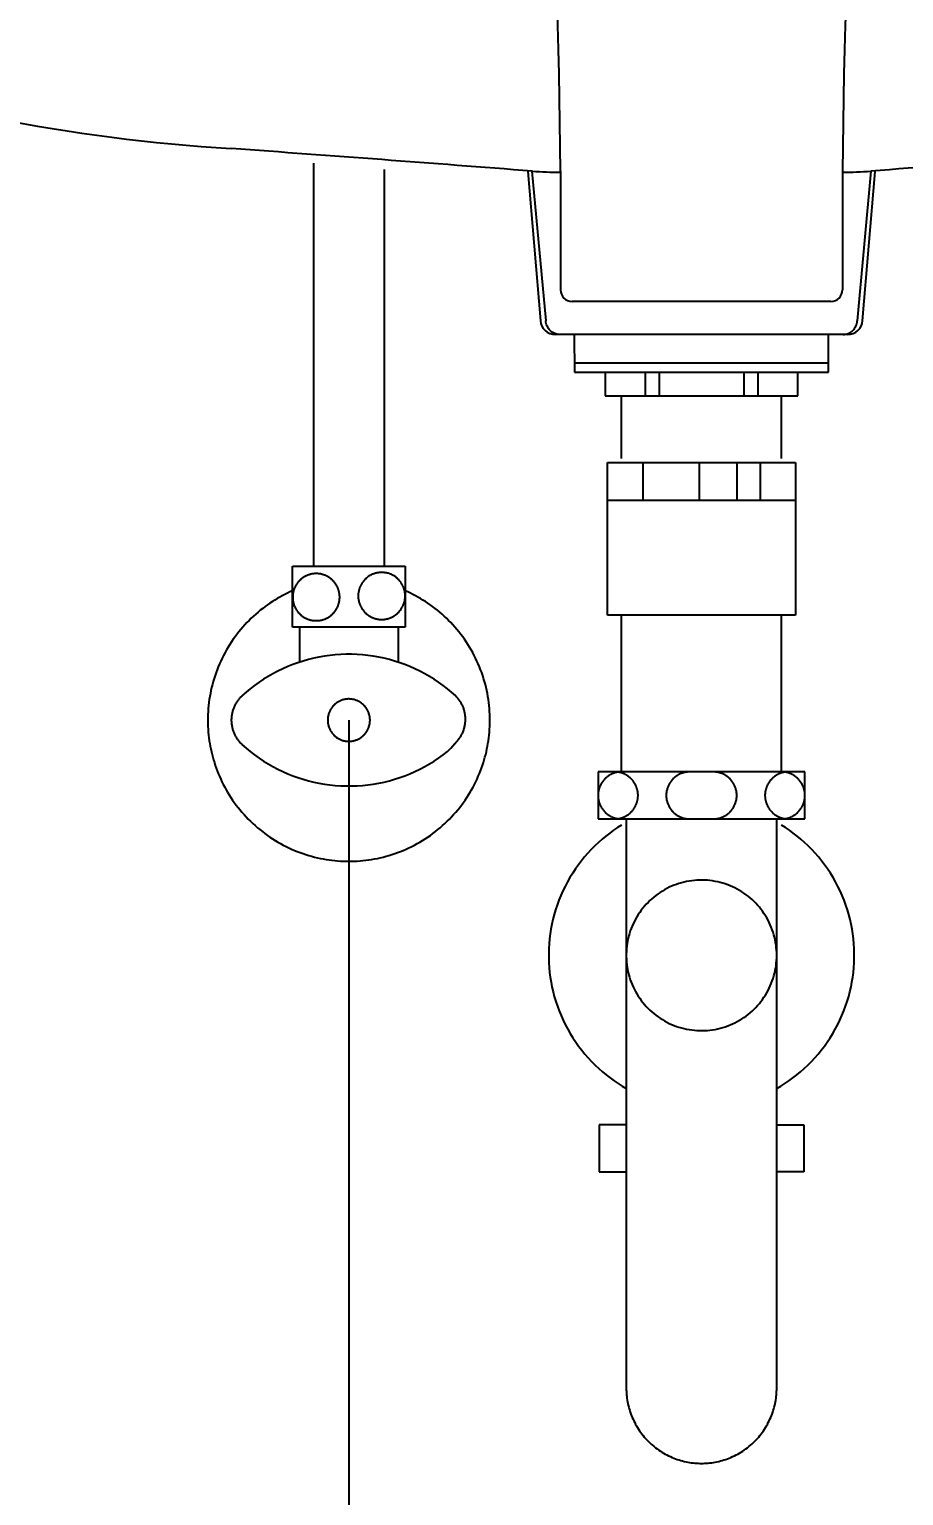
# Model space of a CAD drawing. Header units: millimetres. Extents: x 9401 to 11826, y -521 to 2909.
# Drawn here: x 10064.1 to 10250.1, y 515 to 826.7 of the extents above; entities that cross this region are included whole.
import ezdxf
from ezdxf.lldxf.tags import DXFTag

# ---------------------------------------------------------------- set-up
doc = ezdxf.new("R2010")
doc.units = ezdxf.units.MM
doc.header["$LTSCALE"] = 0.2
doc.linetypes.add('DASHED2', pattern=[0.375, 0.25, -0.125])
doc.layers.add('BU', color=7, linetype='Continuous')
doc.layers.add('POINT', color=7, linetype='Continuous')
doc.layers.add('LINE', color=7, linetype='Continuous', lineweight=25)
doc.styles.add('h', font='', dxfattribs={"height": 28})
doc.styles.get('h').set_extended_font_data('Haansoft Batang')
tags = doc.linetypes.add('Amconstr', pattern=[9999, 9999, 0]).pattern_tags.tags
tags[6:7] = [DXFTag(74, 4), DXFTag(75, 0), DXFTag(340, '0'), DXFTag(46, 1.0), DXFTag(50, 0.0), DXFTag(44, 0.0), DXFTag(45, 0.0)]
tags[4:5] = [DXFTag(74, 4), DXFTag(75, 0), DXFTag(340, '0'), DXFTag(46, 1.0), DXFTag(50, 0.0), DXFTag(44, 0.0), DXFTag(45, 0.0)]
doc.dimstyles.new('AM_ISO$0', dxfattribs={"dimtxt": 28, "dimasz": 24, "dimexe": 10, "dimexo": 0, "dimgap": 10, "dimtad": 1, "dimdec": 0, "dimdsep": 46, "dimtxsty": 'h', "dimcen": -5, "dimclrd": 256, "dimclre": 256, "dimclrt": 256, "dimadec": 0, "dimazin": 2, "dimtp": 0.1, "dimtm": 0.1, "dimtfac": 0.71, "dimtdec": 0, "dimtmove": 0, "dimatfit": 3, "dimfxl": 0, "dimlwd": -1, "dimlwe": -1, "dimarcsym": 0})

# ---------------------------------------------------------------- blocks, each defined once
blk = doc.blocks.new('*D17')
at = {"layer": 'Defpoints', "color": 0, "linetype": 'Amconstr'}
for p in [(10132.07, 679.86), (10282.07, 679.86), (10282.07, 441.53)]:
    blk.add_point(p, dxfattribs=at)
at = {"layer": 'LINE', "linetype": 'ByBlock'}
for p, q in [((10132.07, 679.86), (10132.07, 431.53)), ((10282.07, 679.86), (10282.07, 431.53)), ((10156.07, 441.53), (10258.07, 441.53))]:
    blk.add_line(p, q, dxfattribs=at)
at = {"layer": 'LINE', "linetype": 'Amconstr'}
for points in [[(10156.07, 445.53), (10156.07, 437.53), (10132.07, 441.53)], [(10258.07, 445.53), (10258.07, 437.53), (10282.07, 441.53)]]:
    blk.add_solid(points, dxfattribs=at)
at = {"layer": 'LINE', "linetype": 'Amconstr', "insert": (10207.07, 465.53), "char_height": 28, "attachment_point": 5, "style": 'h'}
blk.add_mtext('150', dxfattribs=at)

msp = doc.modelspace()

# ---------------------------------------------------------------- linework, layer by layer
at = {"color": 7, "linetype": 'Continuous'}
for p, q in [((10170.12, 796.53), (10172.8, 764.76)), ((10171.01, 796.57), (10173.94, 764.78)), ((10243.05, 796.57), (10240.2, 764.78)), ((10241.34, 764.76), (10244.02, 796.53)), ((10238.18, 761.86), (10175.96, 761.86))]:
    msp.add_line(p, q, dxfattribs=at)
at = {"color": 0, "linetype": 'Continuous'}
for centre, radius, start, end in [((10179.53, 927.32), 131.02, 266.3071, 268.9227), ((10234.61, 927.32), 131.02, 271.0773, 273.6929), ((10179.59, 771.38), 2.52, 180.4239, 269.5761), ((10234.55, 771.38), 2.52, 270.4239, 359.5761)]:
    msp.add_arc(centre, radius, start, end, dxfattribs=at)
at = {"color": 7, "linetype": 'Continuous'}
for centre, start, end in [((10175.96, 765.03), 184.9369, 270), ((10238.18, 765.03), 270, 355.0542)]:
    msp.add_arc(centre, 3.17, start, end, dxfattribs=at)
for points, knots in [([(10176.96, 761.86), (10176.58, 761.86), (10175.82, 762.01), (10174.84, 762.65), (10174.16, 763.62), (10173.96, 764.39), (10173.93, 764.78)], [0, 0, 0, 0, 0.244944, 0.49277, 0.744768, 1, 1, 1, 1]), ([(10237.18, 761.86), (10237.56, 761.86), (10238.32, 762.01), (10239.3, 762.65), (10239.98, 763.62), (10240.17, 764.39), (10240.2, 764.78)], [0, 0, 0, 0, 0.244933, 0.492756, 0.744757, 1, 1, 1, 1])]:
    msp.add_open_spline(points, degree=3, knots=knots, dxfattribs=at)
at = {"layer": 'BU', "color": 7}
for points in [[(10124.57, 798.25), (10124.57, 712.61)], [(10139.57, 796.95), (10139.57, 712.61)], [(10180.02, 761.8), (10180.07, 753.81)], [(10234.07, 753.81), (10234.09, 761.8)], [(10180.07, 755.81), (10234.07, 755.81)], [(10180.07, 753.81), (10234.07, 753.81)], [(10186.57, 753.81), (10186.57, 748.81)], [(10195.07, 753.81), (10195.07, 748.81)], [(10198.07, 753.81), (10198.07, 748.81)], [(10216.07, 753.81), (10216.07, 748.81)], [(10219.07, 753.81), (10219.07, 748.81)], [(10227.57, 748.81), (10227.57, 753.81)], [(10191.07, 658.86), (10191.07, 537.86)], [(10223.07, 537.86), (10223.07, 658.86)], [(10191.07, 537.86), (10191.07, 537.5), (10191.09, 537.14), (10191.11, 536.78), (10191.14, 536.42), (10191.17, 536.05), (10191.22, 535.69), (10191.27, 535.32), (10191.34, 534.95), (10191.41, 534.57), (10191.49, 534.2), (10191.59, 533.83), (10191.69, 533.45), (10191.8, 533.08), (10191.92, 532.71), (10192.05, 532.34), (10192.19, 531.97), (10192.34, 531.6), (10192.51, 531.23), (10192.68, 530.87), (10192.86, 530.51), (10193.05, 530.15), (10193.25, 529.8), (10193.46, 529.45), (10193.68, 529.1), (10193.91, 528.76), (10194.15, 528.43), (10194.39, 528.1), (10194.65, 527.77), (10194.91, 527.45), (10195.19, 527.14), (10195.47, 526.84), (10195.76, 526.54), (10196.05, 526.25), (10196.36, 525.97), (10196.67, 525.7), (10196.99, 525.44), (10197.31, 525.18), (10197.64, 524.93), (10197.97, 524.69), (10198.32, 524.46), (10198.66, 524.25), (10199.01, 524.04), (10199.36, 523.83), (10199.72, 523.64), (10200.08, 523.46), (10200.45, 523.29), (10200.81, 523.13), (10201.18, 522.98), (10201.55, 522.84), (10201.92, 522.71), (10202.29, 522.59), (10202.67, 522.47), (10203.04, 522.37), (10203.41, 522.28), (10203.79, 522.2), (10204.16, 522.12), (10204.53, 522.06), (10204.9, 522), (10205.27, 521.96), (10205.63, 521.92), (10206, 521.89), (10206.36, 521.87), (10206.72, 521.86), (10207.07, 521.86), (10207.43, 521.86), (10207.78, 521.87), (10208.14, 521.89), (10208.51, 521.92), (10208.87, 521.96), (10209.24, 522), (10209.61, 522.06), (10209.98, 522.12), (10210.35, 522.2), (10210.73, 522.28), (10211.1, 522.37), (10211.47, 522.47), (10211.85, 522.59), (10212.22, 522.71), (10212.59, 522.84), (10212.96, 522.98), (10213.33, 523.13), (10213.69, 523.29), (10214.06, 523.46), (10214.42, 523.64), (10214.78, 523.83), (10215.13, 524.04), (10215.48, 524.25), (10215.83, 524.46), (10216.17, 524.69), (10216.5, 524.93), (10216.83, 525.18), (10217.16, 525.44), (10217.47, 525.7), (10217.78, 525.97), (10218.09, 526.25), (10218.38, 526.54), (10218.67, 526.84), (10218.95, 527.14), (10219.23, 527.45), (10219.49, 527.77), (10219.75, 528.1), (10220, 528.43), (10220.23, 528.76), (10220.46, 529.1), (10220.68, 529.45), (10220.89, 529.8), (10221.09, 530.15), (10221.28, 530.51), (10221.46, 530.87), (10221.63, 531.23), (10221.8, 531.6), (10221.95, 531.97), (10222.09, 532.34), (10222.22, 532.71), (10222.34, 533.08), (10222.45, 533.45), (10222.55, 533.83), (10222.65, 534.2), (10222.73, 534.57), (10222.8, 534.95), (10222.87, 535.32), (10222.92, 535.69), (10222.97, 536.05), (10223.01, 536.42), (10223.03, 536.78), (10223.05, 537.14), (10223.07, 537.5), (10223.07, 537.86)]]:
    msp.add_lwpolyline(points, dxfattribs=at)
at = {"layer": 'BU', "color": 0}
for points in [[(10186.57, 748.81), (10227.57, 748.81)], [(10190.07, 735.49), (10190.07, 748.81)], [(10224.07, 735.49), (10224.07, 748.81)], [(10187.07, 734.63), (10227.07, 734.63)], [(10187.07, 702.15), (10187.07, 734.63)], [(10194.57, 734.63), (10194.57, 726.63)], [(10206.57, 734.63), (10206.57, 726.63)], [(10214.57, 734.63), (10214.57, 726.63)], [(10219.57, 734.63), (10219.57, 726.63)], [(10227.07, 734.63), (10227.07, 702.15)], [(10187.07, 726.63), (10227.07, 726.63)], [(10120.07, 699.61), (10120.07, 712.61)], [(10120.07, 712.61), (10144.07, 712.61)], [(10130.12, 706.01), (10130.12, 706.12), (10130.12, 706.23), (10130.11, 706.35), (10130.1, 706.46), (10130.09, 706.57), (10130.07, 706.69), (10130.06, 706.8), (10130.04, 706.92), (10130.01, 707.04), (10129.99, 707.15), (10129.96, 707.27), (10129.93, 707.39), (10129.89, 707.5), (10129.85, 707.62), (10129.81, 707.73), (10129.77, 707.85), (10129.72, 707.97), (10129.67, 708.08), (10129.62, 708.19), (10129.56, 708.31), (10129.5, 708.42), (10129.44, 708.53), (10129.37, 708.64), (10129.31, 708.75), (10129.23, 708.85), (10129.16, 708.96), (10129.08, 709.06), (10129, 709.16), (10128.92, 709.26), (10128.83, 709.36), (10128.75, 709.45), (10128.66, 709.55), (10128.56, 709.64), (10128.47, 709.72), (10128.37, 709.81), (10128.27, 709.89), (10128.17, 709.97), (10128.07, 710.05), (10127.96, 710.12), (10127.86, 710.19), (10127.75, 710.26), (10127.64, 710.33), (10127.53, 710.39), (10127.42, 710.45), (10127.3, 710.51), (10127.19, 710.56), (10127.08, 710.61), (10126.96, 710.66), (10126.85, 710.7), (10126.73, 710.74), (10126.61, 710.78), (10126.5, 710.82), (10126.38, 710.85), (10126.26, 710.88), (10126.15, 710.9), (10126.03, 710.93), (10125.91, 710.95), (10125.8, 710.96), (10125.68, 710.98), (10125.57, 710.99), (10125.46, 711), (10125.34, 711), (10125.23, 711.01), (10125.12, 711.01), (10125.01, 711.01), (10124.9, 711), (10124.78, 711), (10124.67, 710.99), (10124.56, 710.98), (10124.44, 710.96), (10124.33, 710.95), (10124.21, 710.93), (10124.09, 710.9), (10123.98, 710.88), (10123.86, 710.85), (10123.74, 710.82), (10123.63, 710.78), (10123.51, 710.74), (10123.4, 710.7), (10123.28, 710.66), (10123.17, 710.61), (10123.05, 710.56), (10122.94, 710.51), (10122.82, 710.45), (10122.71, 710.39), (10122.6, 710.33), (10122.49, 710.26), (10122.38, 710.19), (10122.28, 710.12), (10122.17, 710.05), (10122.07, 709.97), (10121.97, 709.89), (10121.87, 709.81), (10121.77, 709.72), (10121.68, 709.64), (10121.59, 709.55), (10121.49, 709.45), (10121.41, 709.36), (10121.32, 709.26), (10121.24, 709.16), (10121.16, 709.06), (10121.08, 708.96), (10121.01, 708.85), (10120.94, 708.75), (10120.87, 708.64), (10120.8, 708.53), (10120.74, 708.42), (10120.68, 708.31), (10120.62, 708.19), (10120.57, 708.08), (10120.52, 707.97), (10120.47, 707.85), (10120.43, 707.73), (10120.39, 707.62), (10120.35, 707.5), (10120.31, 707.39), (10120.28, 707.27), (10120.25, 707.15), (10120.23, 707.04), (10120.2, 706.92), (10120.18, 706.8), (10120.17, 706.69), (10120.15, 706.57), (10120.14, 706.46), (10120.13, 706.35), (10120.13, 706.23), (10120.12, 706.12), (10120.12, 706.01), (10120.12, 705.9), (10120.13, 705.79), (10120.13, 705.67), (10120.14, 705.56), (10120.15, 705.45), (10120.17, 705.33), (10120.18, 705.22), (10120.2, 705.1), (10120.23, 704.98), (10120.25, 704.87), (10120.28, 704.75), (10120.31, 704.63), (10120.35, 704.52), (10120.39, 704.4), (10120.43, 704.28), (10120.47, 704.17), (10120.52, 704.05), (10120.57, 703.94), (10120.62, 703.83), (10120.68, 703.71), (10120.74, 703.6), (10120.8, 703.49), (10120.87, 703.38), (10120.94, 703.27), (10121.01, 703.17), (10121.08, 703.06), (10121.16, 702.96), (10121.24, 702.86), (10121.32, 702.76), (10121.41, 702.66), (10121.49, 702.57), (10121.59, 702.47), (10121.68, 702.38), (10121.77, 702.3), (10121.87, 702.21), (10121.97, 702.13), (10122.07, 702.05), (10122.17, 701.97), (10122.28, 701.9), (10122.38, 701.82), (10122.49, 701.76), (10122.6, 701.69), (10122.71, 701.63), (10122.82, 701.57), (10122.94, 701.51), (10123.05, 701.46), (10123.17, 701.41), (10123.28, 701.36), (10123.4, 701.32), (10123.51, 701.28), (10123.63, 701.24), (10123.74, 701.2), (10123.86, 701.17), (10123.98, 701.14), (10124.09, 701.12), (10124.21, 701.09), (10124.33, 701.07), (10124.44, 701.06), (10124.56, 701.04), (10124.67, 701.03), (10124.78, 701.02), (10124.9, 701.01), (10125.01, 701.01), (10125.12, 701.01), (10125.23, 701.01), (10125.34, 701.01), (10125.46, 701.02), (10125.57, 701.03), (10125.68, 701.04), (10125.8, 701.06), (10125.91, 701.07), (10126.03, 701.09), (10126.15, 701.12), (10126.26, 701.14), (10126.38, 701.17), (10126.5, 701.2), (10126.61, 701.24), (10126.73, 701.28), (10126.85, 701.32), (10126.96, 701.36), (10127.08, 701.41), (10127.19, 701.46), (10127.3, 701.51), (10127.42, 701.57), (10127.53, 701.63), (10127.64, 701.69), (10127.75, 701.76), (10127.86, 701.82), (10127.96, 701.9), (10128.07, 701.97), (10128.17, 702.05), (10128.27, 702.13), (10128.37, 702.21), (10128.47, 702.3), (10128.56, 702.38), (10128.66, 702.47), (10128.75, 702.57), (10128.83, 702.66), (10128.92, 702.76), (10129, 702.86), (10129.08, 702.96), (10129.16, 703.06), (10129.23, 703.17), (10129.31, 703.27), (10129.37, 703.38), (10129.44, 703.49), (10129.5, 703.6), (10129.56, 703.71), (10129.62, 703.83), (10129.67, 703.94), (10129.72, 704.05), (10129.77, 704.17), (10129.81, 704.28), (10129.85, 704.4), (10129.89, 704.52), (10129.93, 704.63), (10129.96, 704.75), (10129.99, 704.87), (10130.01, 704.98), (10130.04, 705.1), (10130.06, 705.22), (10130.07, 705.33), (10130.09, 705.45), (10130.1, 705.56), (10130.11, 705.67), (10130.12, 705.79), (10130.12, 705.9), (10130.12, 706.01)], [(10144.05, 706.26), (10144.05, 706.37), (10144.04, 706.48), (10144.04, 706.6), (10144.03, 706.71), (10144.02, 706.82), (10144, 706.94), (10143.99, 707.05), (10143.97, 707.17), (10143.94, 707.29), (10143.92, 707.4), (10143.89, 707.52), (10143.86, 707.64), (10143.82, 707.75), (10143.78, 707.87), (10143.74, 707.98), (10143.7, 708.1), (10143.65, 708.22), (10143.6, 708.33), (10143.55, 708.44), (10143.49, 708.56), (10143.43, 708.67), (10143.37, 708.78), (10143.3, 708.89), (10143.23, 709), (10143.16, 709.1), (10143.09, 709.21), (10143.01, 709.31), (10142.93, 709.41), (10142.85, 709.51), (10142.76, 709.61), (10142.67, 709.7), (10142.58, 709.79), (10142.49, 709.89), (10142.4, 709.97), (10142.3, 710.06), (10142.2, 710.14), (10142.1, 710.22), (10142, 710.3), (10141.89, 710.37), (10141.78, 710.44), (10141.68, 710.51), (10141.57, 710.58), (10141.46, 710.64), (10141.35, 710.7), (10141.23, 710.76), (10141.12, 710.81), (10141, 710.86), (10140.89, 710.91), (10140.77, 710.95), (10140.66, 710.99), (10140.54, 711.03), (10140.42, 711.07), (10140.31, 711.1), (10140.19, 711.13), (10140.07, 711.15), (10139.96, 711.18), (10139.84, 711.2), (10139.73, 711.21), (10139.61, 711.23), (10139.5, 711.24), (10139.38, 711.25), (10139.27, 711.25), (10139.16, 711.26), (10139.05, 711.26), (10138.94, 711.26), (10138.83, 711.25), (10138.71, 711.25), (10138.6, 711.24), (10138.49, 711.23), (10138.37, 711.21), (10138.25, 711.2), (10138.14, 711.18), (10138.02, 711.15), (10137.91, 711.13), (10137.79, 711.1), (10137.67, 711.07), (10137.56, 711.03), (10137.44, 710.99), (10137.32, 710.95), (10137.21, 710.91), (10137.09, 710.86), (10136.98, 710.81), (10136.87, 710.76), (10136.75, 710.7), (10136.64, 710.64), (10136.53, 710.58), (10136.42, 710.51), (10136.31, 710.44), (10136.21, 710.37), (10136.1, 710.3), (10136, 710.22), (10135.9, 710.14), (10135.8, 710.06), (10135.7, 709.97), (10135.61, 709.89), (10135.51, 709.79), (10135.42, 709.7), (10135.34, 709.61), (10135.25, 709.51), (10135.17, 709.41), (10135.09, 709.31), (10135.01, 709.21), (10134.94, 709.1), (10134.86, 709), (10134.8, 708.89), (10134.73, 708.78), (10134.67, 708.67), (10134.61, 708.56), (10134.55, 708.44), (10134.5, 708.33), (10134.45, 708.22), (10134.4, 708.1), (10134.36, 707.98), (10134.31, 707.87), (10134.28, 707.75), (10134.24, 707.64), (10134.21, 707.52), (10134.18, 707.4), (10134.16, 707.29), (10134.13, 707.17), (10134.11, 707.05), (10134.1, 706.94), (10134.08, 706.82), (10134.07, 706.71), (10134.06, 706.6), (10134.05, 706.48), (10134.05, 706.37), (10134.05, 706.26), (10134.05, 706.15), (10134.05, 706.04), (10134.06, 705.92), (10134.07, 705.81), (10134.08, 705.7), (10134.1, 705.58), (10134.11, 705.47), (10134.13, 705.35), (10134.16, 705.23), (10134.18, 705.12), (10134.21, 705), (10134.24, 704.88), (10134.28, 704.77), (10134.31, 704.65), (10134.36, 704.53), (10134.4, 704.42), (10134.45, 704.3), (10134.5, 704.19), (10134.55, 704.08), (10134.61, 703.96), (10134.67, 703.85), (10134.73, 703.74), (10134.8, 703.63), (10134.86, 703.52), (10134.94, 703.42), (10135.01, 703.31), (10135.09, 703.21), (10135.17, 703.11), (10135.25, 703.01), (10135.34, 702.91), (10135.42, 702.82), (10135.51, 702.72), (10135.61, 702.63), (10135.7, 702.55), (10135.8, 702.46), (10135.9, 702.38), (10136, 702.3), (10136.1, 702.22), (10136.21, 702.15), (10136.31, 702.07), (10136.42, 702.01), (10136.53, 701.94), (10136.64, 701.88), (10136.75, 701.82), (10136.87, 701.76), (10136.98, 701.71), (10137.09, 701.66), (10137.21, 701.61), (10137.32, 701.57), (10137.44, 701.53), (10137.56, 701.49), (10137.67, 701.45), (10137.79, 701.42), (10137.91, 701.39), (10138.02, 701.37), (10138.14, 701.34), (10138.25, 701.32), (10138.37, 701.31), (10138.49, 701.29), (10138.6, 701.28), (10138.71, 701.27), (10138.83, 701.26), (10138.94, 701.26), (10139.05, 701.26), (10139.16, 701.26), (10139.27, 701.26), (10139.38, 701.27), (10139.5, 701.28), (10139.61, 701.29), (10139.73, 701.31), (10139.84, 701.32), (10139.96, 701.34), (10140.07, 701.37), (10140.19, 701.39), (10140.31, 701.42), (10140.42, 701.45), (10140.54, 701.49), (10140.66, 701.53), (10140.77, 701.57), (10140.89, 701.61), (10141, 701.66), (10141.12, 701.71), (10141.23, 701.76), (10141.35, 701.82), (10141.46, 701.88), (10141.57, 701.94), (10141.68, 702.01), (10141.78, 702.07), (10141.89, 702.15), (10142, 702.22), (10142.1, 702.3), (10142.2, 702.38), (10142.3, 702.46), (10142.4, 702.55), (10142.49, 702.63), (10142.58, 702.72), (10142.67, 702.82), (10142.76, 702.91), (10142.85, 703.01), (10142.93, 703.11), (10143.01, 703.21), (10143.09, 703.31), (10143.16, 703.42), (10143.23, 703.52), (10143.3, 703.63), (10143.37, 703.74), (10143.43, 703.85), (10143.49, 703.96), (10143.55, 704.08), (10143.6, 704.19), (10143.65, 704.3), (10143.7, 704.42), (10143.74, 704.53), (10143.78, 704.65), (10143.82, 704.77), (10143.86, 704.88), (10143.89, 705), (10143.92, 705.12), (10143.94, 705.23), (10143.97, 705.35), (10143.99, 705.47), (10144, 705.58), (10144.02, 705.7), (10144.03, 705.81), (10144.04, 705.92), (10144.04, 706.04), (10144.05, 706.15), (10144.05, 706.26)], [(10144.07, 712.61), (10144.07, 699.61)], [(10120.07, 707.35), (10119.53, 707.11), (10118.99, 706.85), (10118.45, 706.59), (10117.91, 706.31), (10117.38, 706.01), (10116.85, 705.71), (10116.32, 705.39), (10115.8, 705.06), (10115.28, 704.72), (10114.76, 704.36), (10114.25, 703.99), (10113.74, 703.61), (10113.24, 703.21), (10112.75, 702.81), (10112.26, 702.39), (10111.79, 701.96), (10111.31, 701.52), (10110.85, 701.06), (10110.39, 700.6), (10109.95, 700.12), (10109.51, 699.63), (10109.08, 699.13), (10108.67, 698.62), (10108.26, 698.1), (10107.86, 697.58), (10107.48, 697.04), (10107.1, 696.49), (10106.74, 695.93), (10106.39, 695.37), (10106.05, 694.79), (10105.73, 694.21), (10105.42, 693.62), (10105.12, 693.03), (10104.83, 692.43), (10104.56, 691.82), (10104.3, 691.21), (10104.06, 690.59), (10103.83, 689.97), (10103.61, 689.34), (10103.41, 688.71), (10103.22, 688.08), (10103.05, 687.44), (10102.89, 686.81), (10102.74, 686.17), (10102.61, 685.53), (10102.5, 684.89), (10102.39, 684.25), (10102.31, 683.61), (10102.23, 682.97), (10102.17, 682.33), (10102.13, 681.69), (10102.09, 681.05), (10102.08, 680.42), (10102.07, 679.79), (10102.08, 679.16), (10102.1, 678.54), (10102.13, 677.92), (10102.18, 677.31), (10102.24, 676.7), (10102.31, 676.09), (10102.39, 675.49), (10102.48, 674.9), (10102.59, 674.31), (10102.7, 673.73), (10102.83, 673.15), (10102.97, 672.57), (10103.12, 671.99), (10103.29, 671.4), (10103.46, 670.82), (10103.65, 670.24), (10103.86, 669.66), (10104.07, 669.07), (10104.31, 668.5), (10104.55, 667.92), (10104.81, 667.34), (10105.08, 666.77), (10105.36, 666.2), (10105.66, 665.63), (10105.97, 665.07), (10106.29, 664.52), (10106.63, 663.96), (10106.98, 663.42), (10107.34, 662.88), (10107.71, 662.34), (10108.1, 661.81), (10108.5, 661.29), (10108.92, 660.78), (10109.34, 660.28), (10109.78, 659.78), (10110.23, 659.29), (10110.69, 658.81), (10111.16, 658.35), (10111.64, 657.89), (10112.13, 657.44), (10112.64, 657), (10113.15, 656.58), (10113.67, 656.16), (10114.2, 655.76), (10114.74, 655.37), (10115.29, 654.99), (10115.84, 654.63), (10116.4, 654.27), (10116.97, 653.93), (10117.55, 653.61), (10118.13, 653.29), (10118.71, 652.99), (10119.3, 652.71), (10119.9, 652.44), (10120.5, 652.18), (10121.1, 651.93), (10121.71, 651.7), (10122.32, 651.49), (10122.93, 651.28), (10123.54, 651.09), (10124.16, 650.92), (10124.77, 650.76), (10125.39, 650.61), (10126.01, 650.48), (10126.62, 650.36), (10127.24, 650.25), (10127.85, 650.16), (10128.46, 650.07), (10129.07, 650.01), (10129.68, 649.95), (10130.28, 649.91), (10130.88, 649.88), (10131.48, 649.86), (10132.07, 649.86), (10132.66, 649.86), (10133.26, 649.88), (10133.86, 649.91), (10134.47, 649.95), (10135.07, 650.01), (10135.68, 650.07), (10136.29, 650.16), (10136.91, 650.25), (10137.52, 650.36), (10138.13, 650.48), (10138.75, 650.61), (10139.37, 650.76), (10139.98, 650.92), (10140.6, 651.09), (10141.21, 651.28), (10141.82, 651.49), (10142.43, 651.7), (10143.04, 651.93), (10143.64, 652.18), (10144.24, 652.44), (10144.84, 652.71), (10145.43, 652.99), (10146.01, 653.29), (10146.6, 653.61), (10147.17, 653.93), (10147.74, 654.27), (10148.3, 654.63), (10148.86, 654.99), (10149.4, 655.37), (10149.94, 655.76), (10150.47, 656.16), (10150.99, 656.58), (10151.5, 657), (10152.01, 657.44), (10152.5, 657.89), (10152.98, 658.35), (10153.45, 658.81), (10153.91, 659.29), (10154.36, 659.78), (10154.8, 660.28), (10155.22, 660.78), (10155.64, 661.29), (10156.04, 661.81), (10156.43, 662.34), (10156.8, 662.88), (10157.16, 663.42), (10157.51, 663.96), (10157.85, 664.52), (10158.17, 665.07), (10158.48, 665.63), (10158.78, 666.2), (10159.07, 666.77), (10159.34, 667.34), (10159.59, 667.92), (10159.84, 668.5), (10160.07, 669.07), (10160.28, 669.66), (10160.49, 670.24), (10160.68, 670.82), (10160.85, 671.4), (10161.02, 671.99), (10161.17, 672.57), (10161.31, 673.15), (10161.44, 673.73), (10161.55, 674.31), (10161.66, 674.9), (10161.75, 675.49), (10161.83, 676.09), (10161.9, 676.7), (10161.96, 677.31), (10162.01, 677.92), (10162.04, 678.54), (10162.06, 679.16), (10162.07, 679.79), (10162.07, 680.42), (10162.05, 681.05), (10162.01, 681.69), (10161.97, 682.33), (10161.91, 682.96), (10161.84, 683.61), (10161.75, 684.25), (10161.65, 684.89), (10161.53, 685.53), (10161.4, 686.17), (10161.25, 686.81), (10161.1, 687.44), (10160.92, 688.08), (10160.73, 688.71), (10160.53, 689.34), (10160.32, 689.97), (10160.08, 690.59), (10159.84, 691.21), (10159.58, 691.82), (10159.31, 692.43), (10159.02, 693.03), (10158.72, 693.62), (10158.41, 694.21), (10158.09, 694.79), (10157.75, 695.37), (10157.4, 695.93), (10157.04, 696.49), (10156.66, 697.04), (10156.28, 697.58), (10155.88, 698.1), (10155.48, 698.62), (10155.06, 699.13), (10154.63, 699.63), (10154.19, 700.12), (10153.75, 700.6), (10153.29, 701.06), (10152.83, 701.52), (10152.36, 701.96), (10151.88, 702.39), (10151.39, 702.81), (10150.9, 703.21), (10150.4, 703.61), (10149.89, 703.99), (10149.38, 704.36), (10148.87, 704.72), (10148.34, 705.06), (10147.82, 705.39), (10147.29, 705.71), (10146.76, 706.01), (10146.23, 706.31), (10145.69, 706.59), (10145.15, 706.85), (10144.61, 707.11), (10144.07, 707.35)], [(10227.07, 702.15), (10187.07, 702.15)], [(10190.07, 668.86), (10190.07, 702.15)], [(10224.07, 668.86), (10224.07, 702.15)], [(10144.07, 699.61), (10120.07, 699.61)], [(10121.57, 699.61), (10121.57, 692.18)], [(10142.57, 699.61), (10142.57, 692.18)], [(10154.8, 685.02), (10153.93, 685.79), (10153.04, 686.53), (10152.12, 687.23), (10151.17, 687.91), (10150.2, 688.55), (10149.22, 689.16), (10148.21, 689.73), (10147.18, 690.27), (10146.13, 690.78), (10145.07, 691.24), (10143.99, 691.67), (10142.9, 692.07), (10141.8, 692.42), (10140.68, 692.74), (10139.55, 693.01), (10138.42, 693.25), (10137.27, 693.45), (10136.12, 693.61), (10134.97, 693.73), (10133.81, 693.81), (10132.65, 693.85), (10131.49, 693.85), (10130.33, 693.81), (10129.17, 693.73), (10128.02, 693.61), (10126.87, 693.45), (10125.72, 693.25), (10124.59, 693.01), (10123.46, 692.74), (10122.34, 692.42), (10121.24, 692.07), (10120.15, 691.67), (10119.07, 691.24), (10118.01, 690.78), (10116.96, 690.27), (10115.93, 689.73), (10114.92, 689.16), (10113.94, 688.55), (10112.97, 687.91), (10112.03, 687.23), (10111.11, 686.53), (10110.21, 685.79), (10109.34, 685.02)], [(10109.34, 685.02), (10109.21, 684.9), (10109.09, 684.77), (10108.96, 684.64), (10108.84, 684.51), (10108.72, 684.38), (10108.61, 684.24), (10108.5, 684.09), (10108.39, 683.95), (10108.29, 683.8), (10108.18, 683.65), (10108.09, 683.49), (10107.99, 683.33), (10107.9, 683.17), (10107.82, 683.01), (10107.74, 682.84), (10107.66, 682.68), (10107.59, 682.51), (10107.52, 682.34), (10107.46, 682.16), (10107.4, 681.99), (10107.35, 681.81), (10107.3, 681.64), (10107.26, 681.46), (10107.22, 681.28), (10107.18, 681.1), (10107.15, 680.92), (10107.13, 680.75), (10107.11, 680.57), (10107.09, 680.39), (10107.08, 680.21), (10107.07, 680.03), (10107.07, 679.86), (10107.07, 679.68), (10107.08, 679.5), (10107.09, 679.32), (10107.11, 679.15), (10107.13, 678.97), (10107.15, 678.79), (10107.18, 678.61), (10107.22, 678.43), (10107.26, 678.25), (10107.3, 678.08), (10107.35, 677.9), (10107.4, 677.72), (10107.46, 677.55), (10107.52, 677.38), (10107.59, 677.21), (10107.66, 677.04), (10107.74, 676.87), (10107.82, 676.7), (10107.9, 676.54), (10107.99, 676.38), (10108.09, 676.22), (10108.18, 676.07), (10108.29, 675.92), (10108.39, 675.77), (10108.5, 675.62), (10108.61, 675.48), (10108.72, 675.34), (10108.84, 675.2), (10108.96, 675.07), (10109.09, 674.94), (10109.21, 674.82), (10109.34, 674.7)], [(10136.57, 679.86), (10136.57, 680.01), (10136.56, 680.17), (10136.55, 680.32), (10136.53, 680.48), (10136.5, 680.63), (10136.47, 680.79), (10136.44, 680.94), (10136.4, 681.09), (10136.35, 681.24), (10136.3, 681.39), (10136.25, 681.53), (10136.19, 681.68), (10136.12, 681.82), (10136.05, 681.96), (10135.97, 682.1), (10135.89, 682.23), (10135.81, 682.36), (10135.72, 682.49), (10135.63, 682.61), (10135.53, 682.74), (10135.43, 682.85), (10135.32, 682.97), (10135.21, 683.08), (10135.1, 683.19), (10134.98, 683.29), (10134.86, 683.39), (10134.73, 683.48), (10134.61, 683.57), (10134.48, 683.66), (10134.34, 683.74), (10134.21, 683.82), (10134.07, 683.89), (10133.93, 683.96), (10133.78, 684.02), (10133.64, 684.07), (10133.49, 684.13), (10133.34, 684.17), (10133.19, 684.22), (10133.04, 684.25), (10132.89, 684.28), (10132.73, 684.31), (10132.58, 684.33), (10132.42, 684.34), (10132.27, 684.35), (10132.11, 684.36), (10131.95, 684.36), (10131.8, 684.35), (10131.64, 684.34), (10131.49, 684.32), (10131.33, 684.3), (10131.18, 684.27), (10131.03, 684.23), (10130.87, 684.19), (10130.72, 684.15), (10130.58, 684.1), (10130.43, 684.05), (10130.29, 683.99), (10130.14, 683.92), (10130, 683.85), (10129.87, 683.78), (10129.73, 683.7), (10129.6, 683.62), (10129.47, 683.53), (10129.34, 683.44), (10129.22, 683.34), (10129.1, 683.24), (10128.99, 683.13), (10128.87, 683.02), (10128.77, 682.91), (10128.66, 682.8), (10128.56, 682.68), (10128.47, 682.55), (10128.38, 682.43), (10128.29, 682.3), (10128.21, 682.16), (10128.13, 682.03), (10128.06, 681.89), (10127.99, 681.75), (10127.92, 681.61), (10127.87, 681.46), (10127.81, 681.31), (10127.76, 681.17), (10127.72, 681.02), (10127.68, 680.86), (10127.65, 680.71), (10127.63, 680.56), (10127.6, 680.4), (10127.59, 680.25), (10127.58, 680.09), (10127.57, 679.93), (10127.57, 679.78), (10127.58, 679.62), (10127.59, 679.47), (10127.6, 679.31), (10127.63, 679.16), (10127.65, 679), (10127.68, 678.85), (10127.72, 678.7), (10127.76, 678.55), (10127.81, 678.4), (10127.87, 678.25), (10127.92, 678.11), (10127.99, 677.96), (10128.06, 677.82), (10128.13, 677.69), (10128.21, 677.55), (10128.29, 677.42), (10128.38, 677.29), (10128.47, 677.16), (10128.56, 677.04), (10128.66, 676.92), (10128.77, 676.8), (10128.87, 676.69), (10128.99, 676.58), (10129.1, 676.47), (10129.22, 676.37), (10129.34, 676.28), (10129.47, 676.18), (10129.6, 676.1), (10129.73, 676.01), (10129.87, 675.93), (10130, 675.86), (10130.14, 675.79), (10130.29, 675.73), (10130.43, 675.67), (10130.58, 675.61), (10130.72, 675.56), (10130.87, 675.52), (10131.03, 675.48), (10131.18, 675.45), (10131.33, 675.42), (10131.49, 675.39), (10131.64, 675.38), (10131.8, 675.37), (10131.95, 675.36), (10132.11, 675.36), (10132.27, 675.36), (10132.42, 675.37), (10132.58, 675.39), (10132.73, 675.41), (10132.89, 675.43), (10133.04, 675.46), (10133.19, 675.5), (10133.34, 675.54), (10133.49, 675.59), (10133.64, 675.64), (10133.78, 675.7), (10133.93, 675.76), (10134.07, 675.82), (10134.21, 675.9), (10134.34, 675.97), (10134.48, 676.05), (10134.61, 676.14), (10134.73, 676.23), (10134.86, 676.32), (10134.98, 676.42), (10135.1, 676.53), (10135.21, 676.63), (10135.32, 676.74), (10135.43, 676.86), (10135.53, 676.98), (10135.63, 677.1), (10135.72, 677.22), (10135.81, 677.35), (10135.89, 677.48), (10135.97, 677.62), (10136.05, 677.75), (10136.12, 677.89), (10136.19, 678.04), (10136.25, 678.18), (10136.3, 678.33), (10136.35, 678.47), (10136.4, 678.62), (10136.44, 678.77), (10136.47, 678.93), (10136.5, 679.08), (10136.53, 679.23), (10136.55, 679.39), (10136.56, 679.54), (10136.57, 679.7), (10136.57, 679.86)], [(10154.61, 674.88), (10154.74, 675), (10154.86, 675.13), (10154.99, 675.25), (10155.11, 675.39), (10155.22, 675.52), (10155.34, 675.66), (10155.45, 675.8), (10155.56, 675.95), (10155.66, 676.1), (10155.76, 676.25), (10155.86, 676.41), (10155.95, 676.56), (10156.04, 676.73), (10156.13, 676.89), (10156.21, 677.05), (10156.29, 677.22), (10156.36, 677.39), (10156.42, 677.56), (10156.49, 677.73), (10156.55, 677.91), (10156.6, 678.08), (10156.65, 678.26), (10156.69, 678.44), (10156.73, 678.62), (10156.77, 678.79), (10156.8, 678.97), (10156.82, 679.15), (10156.84, 679.33), (10156.86, 679.51), (10156.87, 679.69), (10156.88, 679.86), (10156.88, 680.04), (10156.88, 680.22), (10156.87, 680.39), (10156.86, 680.57), (10156.84, 680.75), (10156.82, 680.93), (10156.8, 681.11), (10156.77, 681.29), (10156.73, 681.47), (10156.69, 681.64), (10156.65, 681.82), (10156.6, 682), (10156.55, 682.17), (10156.49, 682.35), (10156.42, 682.52), (10156.36, 682.69), (10156.29, 682.86), (10156.21, 683.03), (10156.13, 683.19), (10156.04, 683.36), (10155.95, 683.52), (10155.86, 683.67), (10155.76, 683.83), (10155.66, 683.98), (10155.56, 684.13), (10155.45, 684.28), (10155.34, 684.42), (10155.22, 684.56), (10155.11, 684.69), (10154.99, 684.83), (10154.86, 684.96), (10154.74, 685.08), (10154.61, 685.2)], [(10109.34, 674.7), (10110.21, 673.93), (10111.11, 673.19), (10112.03, 672.48), (10112.97, 671.81), (10113.94, 671.16), (10114.92, 670.55), (10115.93, 669.98), (10116.96, 669.44), (10118.01, 668.94), (10119.07, 668.47), (10120.15, 668.04), (10121.24, 667.65), (10122.34, 667.29), (10123.46, 666.98), (10124.59, 666.7), (10125.72, 666.46), (10126.87, 666.26), (10128.02, 666.1), (10129.17, 665.98), (10130.33, 665.9), (10131.49, 665.86), (10132.65, 665.86), (10133.81, 665.9), (10134.97, 665.98), (10136.12, 666.1), (10137.27, 666.26), (10138.42, 666.46), (10139.55, 666.7), (10140.68, 666.98), (10141.8, 667.29), (10142.9, 667.65), (10143.99, 668.04), (10145.07, 668.47), (10146.13, 668.94), (10147.18, 669.44), (10148.21, 669.98), (10149.22, 670.55), (10150.2, 671.16), (10151.17, 671.81), (10152.12, 672.48), (10153.04, 673.19), (10153.78, 673.93), (10154.61, 674.88)], [(10229.07, 668.86), (10185.07, 668.86)], [(10185.07, 668.86), (10185.07, 658.86)], [(10189.32, 668.8), (10189.22, 668.78), (10189.12, 668.77), (10189.02, 668.74), (10188.91, 668.72), (10188.81, 668.7), (10188.71, 668.67), (10188.61, 668.64), (10188.51, 668.61), (10188.4, 668.57), (10188.3, 668.53), (10188.2, 668.49), (10188.1, 668.45), (10188, 668.41), (10187.9, 668.36), (10187.8, 668.31), (10187.7, 668.26), (10187.6, 668.2), (10187.5, 668.15), (10187.41, 668.09), (10187.31, 668.03), (10187.22, 667.96), (10187.12, 667.9), (10187.03, 667.83), (10186.94, 667.76), (10186.85, 667.68), (10186.77, 667.61), (10186.68, 667.53), (10186.6, 667.45), (10186.51, 667.37), (10186.43, 667.29), (10186.36, 667.2), (10186.28, 667.12), (10186.2, 667.03), (10186.13, 666.94), (10186.06, 666.85), (10185.99, 666.75), (10185.93, 666.66), (10185.86, 666.56), (10185.8, 666.46), (10185.74, 666.36), (10185.69, 666.26), (10185.63, 666.16), (10185.58, 666.06), (10185.53, 665.96), (10185.49, 665.85), (10185.44, 665.75), (10185.4, 665.65), (10185.36, 665.54), (10185.33, 665.44), (10185.29, 665.33), (10185.26, 665.22), (10185.23, 665.12), (10185.21, 665.01), (10185.18, 664.9), (10185.16, 664.8), (10185.14, 664.69), (10185.12, 664.59), (10185.11, 664.48), (10185.1, 664.37), (10185.09, 664.27), (10185.08, 664.17), (10185.07, 664.06), (10185.07, 663.96), (10185.07, 663.86), (10185.07, 663.75), (10185.07, 663.65), (10185.08, 663.55), (10185.09, 663.44), (10185.1, 663.34), (10185.11, 663.23), (10185.12, 663.13), (10185.14, 663.02), (10185.16, 662.92), (10185.18, 662.81), (10185.21, 662.7), (10185.23, 662.6), (10185.26, 662.49), (10185.29, 662.38), (10185.33, 662.28), (10185.36, 662.17), (10185.4, 662.07), (10185.44, 661.96), (10185.49, 661.86), (10185.53, 661.76), (10185.58, 661.65), (10185.63, 661.55), (10185.69, 661.45), (10185.74, 661.35), (10185.8, 661.25), (10185.86, 661.15), (10185.93, 661.06), (10185.99, 660.96), (10186.06, 660.87), (10186.13, 660.78), (10186.2, 660.69), (10186.28, 660.6), (10186.36, 660.51), (10186.43, 660.43), (10186.51, 660.34), (10186.6, 660.26), (10186.68, 660.18), (10186.77, 660.1), (10186.85, 660.03), (10186.94, 659.96), (10187.03, 659.89), (10187.12, 659.82), (10187.22, 659.75), (10187.31, 659.69), (10187.41, 659.63), (10187.5, 659.57), (10187.6, 659.51), (10187.7, 659.45), (10187.8, 659.4), (10187.9, 659.35), (10188, 659.31), (10188.1, 659.26), (10188.2, 659.22), (10188.3, 659.18), (10188.4, 659.14), (10188.51, 659.11), (10188.61, 659.08), (10188.71, 659.05), (10188.81, 659.02), (10188.91, 658.99), (10189.02, 658.97), (10189.12, 658.95), (10189.22, 658.93), (10189.32, 658.91)], [(10189.32, 658.91), (10189.42, 658.93), (10189.52, 658.95), (10189.62, 658.97), (10189.73, 658.99), (10189.83, 659.02), (10189.93, 659.05), (10190.03, 659.08), (10190.13, 659.11), (10190.24, 659.14), (10190.34, 659.18), (10190.44, 659.22), (10190.54, 659.26), (10190.64, 659.31), (10190.74, 659.35), (10190.84, 659.4), (10190.94, 659.45), (10191.04, 659.51), (10191.14, 659.57), (10191.23, 659.63), (10191.33, 659.69), (10191.42, 659.75), (10191.52, 659.82), (10191.61, 659.89), (10191.7, 659.96), (10191.79, 660.03), (10191.87, 660.1), (10191.96, 660.18), (10192.04, 660.26), (10192.13, 660.34), (10192.21, 660.43), (10192.29, 660.51), (10192.36, 660.6), (10192.44, 660.69), (10192.51, 660.78), (10192.58, 660.87), (10192.65, 660.96), (10192.71, 661.06), (10192.78, 661.15), (10192.84, 661.25), (10192.9, 661.35), (10192.95, 661.45), (10193.01, 661.55), (10193.06, 661.65), (10193.11, 661.76), (10193.15, 661.86), (10193.2, 661.96), (10193.24, 662.07), (10193.28, 662.17), (10193.31, 662.28), (10193.35, 662.38), (10193.38, 662.49), (10193.41, 662.6), (10193.44, 662.7), (10193.46, 662.81), (10193.48, 662.92), (10193.5, 663.02), (10193.52, 663.13), (10193.53, 663.23), (10193.54, 663.34), (10193.55, 663.44), (10193.56, 663.55), (10193.57, 663.65), (10193.57, 663.75), (10193.57, 663.86), (10193.57, 663.96), (10193.57, 664.06), (10193.56, 664.17), (10193.55, 664.27), (10193.54, 664.37), (10193.53, 664.48), (10193.52, 664.59), (10193.5, 664.69), (10193.48, 664.8), (10193.46, 664.9), (10193.44, 665.01), (10193.41, 665.12), (10193.38, 665.22), (10193.35, 665.33), (10193.31, 665.44), (10193.28, 665.54), (10193.24, 665.65), (10193.2, 665.75), (10193.15, 665.85), (10193.11, 665.96), (10193.06, 666.06), (10193.01, 666.16), (10192.95, 666.26), (10192.9, 666.36), (10192.84, 666.46), (10192.78, 666.56), (10192.71, 666.66), (10192.65, 666.75), (10192.58, 666.85), (10192.51, 666.94), (10192.44, 667.03), (10192.36, 667.12), (10192.29, 667.2), (10192.21, 667.29), (10192.13, 667.37), (10192.04, 667.45), (10191.96, 667.53), (10191.87, 667.61), (10191.79, 667.68), (10191.7, 667.76), (10191.61, 667.83), (10191.52, 667.9), (10191.42, 667.96), (10191.33, 668.03), (10191.23, 668.09), (10191.14, 668.15), (10191.04, 668.2), (10190.94, 668.26), (10190.84, 668.31), (10190.74, 668.36), (10190.64, 668.41), (10190.54, 668.45), (10190.44, 668.49), (10190.34, 668.53), (10190.24, 668.57), (10190.13, 668.61), (10190.03, 668.64), (10189.93, 668.67), (10189.83, 668.7), (10189.73, 668.72), (10189.62, 668.74), (10189.52, 668.77), (10189.42, 668.78), (10189.32, 668.8)], [(10204.57, 668.86), (10204.4, 668.85), (10204.23, 668.84), (10204.05, 668.83), (10203.88, 668.81), (10203.71, 668.78), (10203.54, 668.75), (10203.37, 668.71), (10203.21, 668.67), (10203.04, 668.62), (10202.88, 668.56), (10202.72, 668.5), (10202.56, 668.43), (10202.4, 668.36), (10202.25, 668.28), (10202.1, 668.2), (10201.95, 668.11), (10201.8, 668.02), (10201.66, 667.92), (10201.52, 667.82), (10201.39, 667.71), (10201.25, 667.6), (10201.13, 667.48), (10201, 667.36), (10200.89, 667.24), (10200.77, 667.11), (10200.66, 666.97), (10200.56, 666.84), (10200.46, 666.7), (10200.36, 666.55), (10200.27, 666.41), (10200.18, 666.26), (10200.1, 666.1), (10200.03, 665.95), (10199.96, 665.79), (10199.9, 665.63), (10199.84, 665.47), (10199.78, 665.3), (10199.74, 665.14), (10199.7, 664.97), (10199.66, 664.8), (10199.63, 664.63), (10199.61, 664.46), (10199.59, 664.29), (10199.58, 664.12), (10199.57, 663.94), (10199.57, 663.77), (10199.58, 663.6), (10199.59, 663.43), (10199.61, 663.25), (10199.63, 663.08), (10199.66, 662.91), (10199.7, 662.74), (10199.74, 662.58), (10199.78, 662.41), (10199.84, 662.25), (10199.9, 662.08), (10199.96, 661.92), (10200.03, 661.77), (10200.1, 661.61), (10200.18, 661.46), (10200.27, 661.31), (10200.36, 661.16), (10200.46, 661.02), (10200.56, 660.88), (10200.66, 660.74), (10200.77, 660.61), (10200.89, 660.48), (10201, 660.35), (10201.13, 660.23), (10201.25, 660.11), (10201.39, 660), (10201.52, 659.89), (10201.66, 659.79), (10201.8, 659.69), (10201.95, 659.6), (10202.1, 659.51), (10202.25, 659.43), (10202.4, 659.35), (10202.56, 659.28), (10202.72, 659.21), (10202.88, 659.15), (10203.04, 659.1), (10203.21, 659.05), (10203.37, 659), (10203.54, 658.96), (10203.71, 658.93), (10203.88, 658.9), (10204.05, 658.88), (10204.23, 658.87), (10204.4, 658.86), (10204.57, 658.86)], [(10209.57, 658.86), (10209.74, 658.86), (10209.92, 658.87), (10210.09, 658.88), (10210.26, 658.9), (10210.43, 658.93), (10210.6, 658.96), (10210.77, 659), (10210.93, 659.05), (10211.1, 659.1), (10211.26, 659.15), (10211.42, 659.21), (10211.58, 659.28), (10211.74, 659.35), (10211.89, 659.43), (10212.05, 659.51), (10212.19, 659.6), (10212.34, 659.69), (10212.48, 659.79), (10212.62, 659.89), (10212.75, 660), (10212.89, 660.11), (10213.01, 660.23), (10213.14, 660.35), (10213.26, 660.48), (10213.37, 660.61), (10213.48, 660.74), (10213.58, 660.88), (10213.69, 661.02), (10213.78, 661.16), (10213.87, 661.31), (10213.96, 661.46), (10214.04, 661.61), (10214.11, 661.77), (10214.18, 661.92), (10214.25, 662.08), (10214.3, 662.25), (10214.36, 662.41), (10214.4, 662.58), (10214.45, 662.74), (10214.48, 662.91), (10214.51, 663.08), (10214.53, 663.25), (10214.55, 663.43), (10214.56, 663.6), (10214.57, 663.77), (10214.57, 663.94), (10214.56, 664.12), (10214.55, 664.29), (10214.53, 664.46), (10214.51, 664.63), (10214.48, 664.8), (10214.45, 664.97), (10214.4, 665.14), (10214.36, 665.3), (10214.3, 665.47), (10214.25, 665.63), (10214.18, 665.79), (10214.11, 665.95), (10214.04, 666.1), (10213.96, 666.26), (10213.87, 666.41), (10213.78, 666.55), (10213.69, 666.7), (10213.58, 666.84), (10213.48, 666.97), (10213.37, 667.11), (10213.26, 667.24), (10213.14, 667.36), (10213.01, 667.48), (10212.89, 667.6), (10212.75, 667.71), (10212.62, 667.82), (10212.48, 667.92), (10212.34, 668.02), (10212.19, 668.11), (10212.05, 668.2), (10211.89, 668.28), (10211.74, 668.36), (10211.58, 668.43), (10211.42, 668.5), (10211.26, 668.56), (10211.1, 668.62), (10210.93, 668.67), (10210.77, 668.71), (10210.6, 668.75), (10210.43, 668.78), (10210.26, 668.81), (10210.09, 668.83), (10209.92, 668.84), (10209.74, 668.85), (10209.57, 668.86)], [(10224.82, 668.8), (10224.72, 668.78), (10224.62, 668.77), (10224.52, 668.74), (10224.41, 668.72), (10224.31, 668.7), (10224.21, 668.67), (10224.11, 668.64), (10224.01, 668.61), (10223.9, 668.57), (10223.8, 668.53), (10223.7, 668.49), (10223.6, 668.45), (10223.5, 668.41), (10223.4, 668.36), (10223.3, 668.31), (10223.2, 668.26), (10223.1, 668.2), (10223, 668.15), (10222.91, 668.09), (10222.81, 668.03), (10222.72, 667.96), (10222.62, 667.9), (10222.53, 667.83), (10222.44, 667.76), (10222.35, 667.68), (10222.27, 667.61), (10222.18, 667.53), (10222.1, 667.45), (10222.01, 667.37), (10221.93, 667.29), (10221.86, 667.2), (10221.78, 667.12), (10221.7, 667.03), (10221.63, 666.94), (10221.56, 666.85), (10221.49, 666.75), (10221.43, 666.66), (10221.36, 666.56), (10221.3, 666.46), (10221.24, 666.36), (10221.19, 666.26), (10221.13, 666.16), (10221.08, 666.06), (10221.03, 665.96), (10220.99, 665.85), (10220.94, 665.75), (10220.9, 665.65), (10220.86, 665.54), (10220.83, 665.44), (10220.79, 665.33), (10220.76, 665.22), (10220.73, 665.12), (10220.71, 665.01), (10220.68, 664.9), (10220.66, 664.8), (10220.64, 664.69), (10220.62, 664.59), (10220.61, 664.48), (10220.6, 664.37), (10220.59, 664.27), (10220.58, 664.17), (10220.57, 664.06), (10220.57, 663.96), (10220.57, 663.86), (10220.57, 663.75), (10220.57, 663.65), (10220.58, 663.55), (10220.59, 663.44), (10220.6, 663.34), (10220.61, 663.23), (10220.62, 663.13), (10220.64, 663.02), (10220.66, 662.92), (10220.68, 662.81), (10220.71, 662.7), (10220.73, 662.6), (10220.76, 662.49), (10220.79, 662.38), (10220.83, 662.28), (10220.86, 662.17), (10220.9, 662.07), (10220.94, 661.96), (10220.99, 661.86), (10221.03, 661.76), (10221.08, 661.65), (10221.13, 661.55), (10221.19, 661.45), (10221.24, 661.35), (10221.3, 661.25), (10221.36, 661.15), (10221.43, 661.06), (10221.49, 660.96), (10221.56, 660.87), (10221.63, 660.78), (10221.7, 660.69), (10221.78, 660.6), (10221.86, 660.51), (10221.93, 660.43), (10222.01, 660.34), (10222.1, 660.26), (10222.18, 660.18), (10222.27, 660.1), (10222.35, 660.03), (10222.44, 659.96), (10222.53, 659.89), (10222.62, 659.82), (10222.72, 659.75), (10222.81, 659.69), (10222.91, 659.63), (10223, 659.57), (10223.1, 659.51), (10223.2, 659.45), (10223.3, 659.4), (10223.4, 659.35), (10223.5, 659.31), (10223.6, 659.26), (10223.7, 659.22), (10223.8, 659.18), (10223.9, 659.14), (10224.01, 659.11), (10224.11, 659.08), (10224.21, 659.05), (10224.31, 659.02), (10224.41, 658.99), (10224.52, 658.97), (10224.62, 658.95), (10224.72, 658.93), (10224.82, 658.91)], [(10224.82, 658.91), (10224.92, 658.93), (10225.02, 658.95), (10225.12, 658.97), (10225.23, 658.99), (10225.33, 659.02), (10225.43, 659.05), (10225.53, 659.08), (10225.63, 659.11), (10225.74, 659.14), (10225.84, 659.18), (10225.94, 659.22), (10226.04, 659.26), (10226.14, 659.31), (10226.24, 659.35), (10226.34, 659.4), (10226.44, 659.45), (10226.54, 659.51), (10226.64, 659.57), (10226.73, 659.63), (10226.83, 659.69), (10226.92, 659.75), (10227.02, 659.82), (10227.11, 659.89), (10227.2, 659.96), (10227.29, 660.03), (10227.37, 660.1), (10227.46, 660.18), (10227.54, 660.26), (10227.63, 660.34), (10227.71, 660.43), (10227.79, 660.51), (10227.86, 660.6), (10227.94, 660.69), (10228.01, 660.78), (10228.08, 660.87), (10228.15, 660.96), (10228.21, 661.06), (10228.28, 661.15), (10228.34, 661.25), (10228.4, 661.35), (10228.45, 661.45), (10228.51, 661.55), (10228.56, 661.65), (10228.61, 661.76), (10228.65, 661.86), (10228.7, 661.96), (10228.74, 662.07), (10228.78, 662.17), (10228.81, 662.28), (10228.85, 662.38), (10228.88, 662.49), (10228.91, 662.6), (10228.94, 662.7), (10228.96, 662.81), (10228.98, 662.92), (10229, 663.02), (10229.02, 663.13), (10229.03, 663.23), (10229.04, 663.34), (10229.05, 663.44), (10229.06, 663.55), (10229.07, 663.65), (10229.07, 663.75), (10229.07, 663.86), (10229.07, 663.96), (10229.07, 664.06), (10229.06, 664.17), (10229.05, 664.27), (10229.04, 664.37), (10229.03, 664.48), (10229.02, 664.59), (10229, 664.69), (10228.98, 664.8), (10228.96, 664.9), (10228.94, 665.01), (10228.91, 665.12), (10228.88, 665.22), (10228.85, 665.33), (10228.81, 665.44), (10228.78, 665.54), (10228.74, 665.65), (10228.7, 665.75), (10228.65, 665.85), (10228.61, 665.96), (10228.56, 666.06), (10228.51, 666.16), (10228.45, 666.26), (10228.4, 666.36), (10228.34, 666.46), (10228.28, 666.56), (10228.21, 666.66), (10228.15, 666.75), (10228.08, 666.85), (10228.01, 666.94), (10227.94, 667.03), (10227.86, 667.12), (10227.79, 667.2), (10227.71, 667.29), (10227.63, 667.37), (10227.54, 667.45), (10227.46, 667.53), (10227.37, 667.61), (10227.29, 667.68), (10227.2, 667.76), (10227.11, 667.83), (10227.02, 667.9), (10226.92, 667.96), (10226.83, 668.03), (10226.73, 668.09), (10226.64, 668.15), (10226.54, 668.2), (10226.44, 668.26), (10226.34, 668.31), (10226.24, 668.36), (10226.14, 668.41), (10226.04, 668.45), (10225.94, 668.49), (10225.84, 668.53), (10225.74, 668.57), (10225.63, 668.61), (10225.53, 668.64), (10225.43, 668.67), (10225.33, 668.7), (10225.23, 668.72), (10225.12, 668.74), (10225.02, 668.77), (10224.92, 668.78), (10224.82, 668.8)], [(10229.07, 658.86), (10229.07, 668.86)], [(10185.07, 658.86), (10229.07, 658.86)], [(10190.07, 657.56), (10189.22, 657.01), (10188.37, 656.44), (10187.54, 655.84), (10186.73, 655.2), (10185.92, 654.54), (10185.14, 653.84), (10184.38, 653.12), (10183.63, 652.37), (10182.91, 651.59), (10182.21, 650.79), (10181.53, 649.96), (10180.88, 649.1), (10180.26, 648.23), (10179.67, 647.33), (10179.1, 646.41), (10178.57, 645.47), (10178.07, 644.52), (10177.6, 643.55), (10177.16, 642.57), (10176.75, 641.57), (10176.38, 640.56), (10176.05, 639.55), (10175.75, 638.52), (10175.48, 637.5), (10175.25, 636.46), (10175.05, 635.43), (10174.89, 634.4), (10174.76, 633.36), (10174.66, 632.33), (10174.6, 631.31), (10174.57, 630.29), (10174.58, 629.28), (10174.61, 628.27), (10174.68, 627.25), (10174.77, 626.23), (10174.91, 625.2), (10175.07, 624.17), (10175.27, 623.14), (10175.51, 622.12), (10175.77, 621.1), (10176.08, 620.08), (10176.41, 619.07), (10176.79, 618.06), (10177.19, 617.07), (10177.63, 616.09), (10178.1, 615.12), (10178.61, 614.17), (10179.14, 613.23), (10179.71, 612.31), (10180.31, 611.42), (10180.93, 610.54), (10181.59, 609.69), (10182.27, 608.86), (10182.97, 608.05), (10183.7, 607.27), (10184.45, 606.52), (10185.22, 605.8), (10186.01, 605.1), (10186.82, 604.44), (10187.64, 603.8), (10188.48, 603.2), (10189.33, 602.62), (10190.2, 602.08), (10191.07, 601.57)], [(10223.07, 601.57), (10223.94, 602.08), (10224.81, 602.62), (10225.66, 603.2), (10226.5, 603.8), (10227.32, 604.44), (10228.13, 605.1), (10228.92, 605.8), (10229.69, 606.52), (10230.44, 607.27), (10231.17, 608.05), (10231.87, 608.86), (10232.55, 609.69), (10233.21, 610.54), (10233.83, 611.42), (10234.43, 612.31), (10235, 613.23), (10235.53, 614.17), (10236.04, 615.12), (10236.51, 616.09), (10236.95, 617.07), (10237.35, 618.06), (10237.73, 619.07), (10238.06, 620.08), (10238.37, 621.1), (10238.64, 622.12), (10238.87, 623.14), (10239.07, 624.17), (10239.23, 625.2), (10239.37, 626.23), (10239.47, 627.25), (10239.53, 628.27), (10239.57, 629.28), (10239.57, 630.29), (10239.54, 631.31), (10239.48, 632.33), (10239.38, 633.36), (10239.25, 634.4), (10239.09, 635.43), (10238.89, 636.46), (10238.66, 637.5), (10238.39, 638.52), (10238.09, 639.55), (10237.76, 640.56), (10237.39, 641.57), (10236.98, 642.57), (10236.55, 643.55), (10236.07, 644.52), (10235.57, 645.47), (10235.04, 646.41), (10234.47, 647.33), (10233.88, 648.23), (10233.26, 649.1), (10232.61, 649.96), (10231.93, 650.79), (10231.23, 651.59), (10230.51, 652.37), (10229.77, 653.12), (10229, 653.84), (10228.22, 654.54), (10227.41, 655.2), (10226.6, 655.84), (10225.77, 656.44), (10224.92, 657.01), (10224.07, 657.56)], [(10191.07, 593.86), (10185.32, 593.86)], [(10185.32, 593.86), (10185.32, 583.86)], [(10223.07, 593.86), (10228.82, 593.86)], [(10228.82, 593.86), (10228.82, 583.86)], [(10185.32, 583.86), (10191.07, 583.86)], [(10228.82, 583.86), (10223.07, 583.86)]]:
    msp.add_lwpolyline(points, dxfattribs=at)
at = {"layer": 'LINE', "color": 0, "linetype": 'Amconstr'}
for p, q in [((10177.07, 796.57), (10177.07, 771.36)), ((10237.07, 796.57), (10237.07, 771.36)), ((10234.57, 768.86), (10179.57, 768.86))]:
    msp.add_line(p, q, dxfattribs=at)
at = {"layer": 'LINE', "linetype": 'Amconstr'}
for p, q in [((10180.02, 761.8), (10180.02, 761.86)), ((10234.09, 761.8), (10234.09, 761.86))]:
    msp.add_line(p, q, dxfattribs=at)
at = {"layer": 'LINE', "color": 0, "linetype": 'Amconstr'}
for centre, radius, start, end in [((8782.42, 786.33), 1394.69, 0.42043, 7.2131), ((11631.72, 786.33), 1394.69, 172.7869, 179.57957), ((10131.63, 1193.77), 393.17, 251.5293, 266.418), ((9305.54, -10315.54), 11145.77, 85.546071, 85.876122), ((11108.6, -10315.54), 11145.77, 94.123878, 94.453929)]:
    msp.add_arc(centre, radius, start, end, dxfattribs=at)
at = {"layer": 'POINT', "color": 0, "linetype": 'DASHED2', "ltscale": 20}
msp.add_lwpolyline([(10223.07, 629.86), (10223.06, 630.41), (10223.03, 630.97), (10222.98, 631.52), (10222.92, 632.07), (10222.83, 632.62), (10222.72, 633.17), (10222.6, 633.71), (10222.46, 634.24), (10222.3, 634.77), (10222.12, 635.3), (10221.92, 635.82), (10221.7, 636.33), (10221.47, 636.83), (10221.22, 637.33), (10220.95, 637.82), (10220.67, 638.29), (10220.36, 638.76), (10220.05, 639.22), (10219.71, 639.66), (10219.37, 640.09), (10219, 640.51), (10218.63, 640.92), (10218.24, 641.32), (10217.83, 641.7), (10217.41, 642.06), (10216.98, 642.42), (10216.54, 642.75), (10216.09, 643.07), (10215.62, 643.38), (10215.15, 643.67), (10214.67, 643.94), (10214.17, 644.19), (10213.67, 644.43), (10213.16, 644.65), (10212.64, 644.85), (10212.12, 645.04), (10211.59, 645.21), (10211.05, 645.35), (10210.51, 645.48), (10209.97, 645.59), (10209.42, 645.68), (10208.87, 645.76), (10208.32, 645.81), (10207.76, 645.84), (10207.21, 645.86), (10206.65, 645.85), (10206.1, 645.83), (10205.55, 645.78), (10204.99, 645.72), (10204.44, 645.64), (10203.9, 645.54), (10203.36, 645.42), (10202.82, 645.28), (10202.28, 645.12), (10201.76, 644.95), (10201.24, 644.76), (10200.72, 644.54), (10200.22, 644.32), (10199.72, 644.07), (10199.23, 643.8), (10198.75, 643.52), (10198.28, 643.23), (10197.82, 642.91), (10197.38, 642.59), (10196.94, 642.24), (10196.52, 641.88), (10196.11, 641.51), (10195.71, 641.12), (10195.32, 640.72), (10194.95, 640.31), (10194.6, 639.88), (10194.26, 639.44), (10193.93, 638.99), (10193.62, 638.53), (10193.33, 638.06), (10193.05, 637.57), (10192.8, 637.08), (10192.55, 636.58), (10192.33, 636.08), (10192.12, 635.56), (10191.93, 635.04), (10191.76, 634.51), (10191.61, 633.98), (10191.48, 633.44), (10191.36, 632.89), (10191.27, 632.35), (10191.19, 631.8), (10191.13, 631.24), (10191.09, 630.69), (10191.07, 630.13), (10191.07, 629.58), (10191.09, 629.02), (10191.13, 628.47), (10191.19, 627.92), (10191.27, 627.37), (10191.36, 626.82), (10191.48, 626.28), (10191.61, 625.74), (10191.76, 625.2), (10191.93, 624.68), (10192.12, 624.15), (10192.33, 623.64), (10192.55, 623.13), (10192.8, 622.63), (10193.05, 622.14), (10193.33, 621.66), (10193.62, 621.19), (10193.93, 620.72), (10194.26, 620.27), (10194.6, 619.83), (10194.95, 619.41), (10195.32, 618.99), (10195.71, 618.59), (10196.11, 618.2), (10196.52, 617.83), (10196.94, 617.47), (10197.38, 617.13), (10197.82, 616.8), (10198.28, 616.49), (10198.75, 616.19), (10199.23, 615.91), (10199.72, 615.65), (10200.22, 615.4), (10200.72, 615.17), (10201.24, 614.96), (10201.76, 614.76), (10202.28, 614.59), (10202.82, 614.43), (10203.36, 614.29), (10203.9, 614.17), (10204.44, 614.07), (10204.99, 613.99), (10205.55, 613.93), (10206.1, 613.89), (10206.65, 613.86), (10207.21, 613.86), (10207.76, 613.87), (10208.32, 613.91), (10208.87, 613.96), (10209.42, 614.03), (10209.97, 614.12), (10210.51, 614.23), (10211.05, 614.36), (10211.59, 614.51), (10212.12, 614.67), (10212.64, 614.86), (10213.16, 615.06), (10213.67, 615.28), (10214.17, 615.52), (10214.67, 615.77), (10215.15, 616.05), (10215.62, 616.34), (10216.09, 616.64), (10216.54, 616.96), (10216.98, 617.3), (10217.41, 617.65), (10217.83, 618.02), (10218.24, 618.4), (10218.63, 618.79), (10219, 619.2), (10219.37, 619.62), (10219.71, 620.05), (10220.05, 620.5), (10220.36, 620.95), (10220.67, 621.42), (10220.95, 621.9), (10221.22, 622.38), (10221.47, 622.88), (10221.7, 623.38), (10221.92, 623.89), (10222.12, 624.41), (10222.3, 624.94), (10222.46, 625.47), (10222.6, 626.01), (10222.72, 626.55), (10222.83, 627.09), (10222.92, 627.64), (10222.98, 628.19), (10223.03, 628.75), (10223.06, 629.3), (10223.07, 629.86)], dxfattribs=at)

# ---------------------------------------------------------------- dimensions: what is measured, and where the dimension line sits
at = {"layer": 'LINE', "linetype": 'Amconstr'}
dim = msp.add_linear_dim(base=(10282.07, 441.53), p1=(10132.07, 679.86), p2=(10282.07, 679.86), dimstyle='AM_ISO$0', dxfattribs=at)
dim.commit()
dim.dimension.update_dxf_attribs({"geometry": '*D17', "text_midpoint": (10207.07, 465.53)})

doc.saveas('drawing.dxf')
